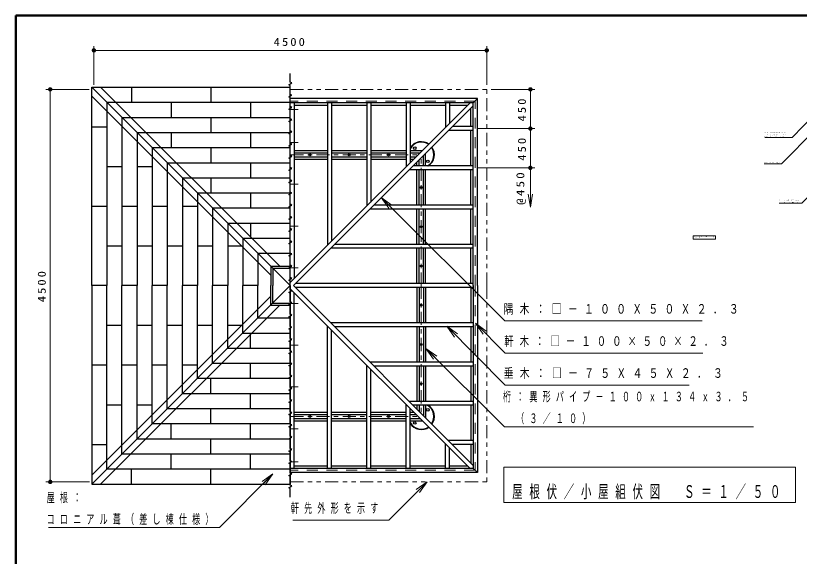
# Model space of a CAD drawing. Units: millimetres on the paper, with parts at other scales. Extents: x -385 to 0, y 0 to 267.
# Drawn here: x -385 to -205.5, y 143 to 267 of the extents above; entities that cross this region are included whole.
import ezdxf

# ---------------------------------------------------------------- set-up
doc = ezdxf.new("R2010")
doc.units = ezdxf.units.MM
for name, pattern in [('USER1', [4.5, 2.5, -2]), ('USER2', [6, 3, -1, 1, -1]), ('USER3', [8, 3, -1, 1, -1, 1, -1])]:
    doc.linetypes.add(name, pattern=pattern)
for name, color, linetype, lineweight in [('1_10', 7, 'Continuous', 25), ('1_50', 7, 'Continuous', 25), ('NAKAMURA図枠', 7, 'Continuous', 13)]:
    doc.layers.add(name, color=color, linetype=linetype, lineweight=lineweight)
doc.styles.add('ＭＳ ゴシック', font='')
doc.styles.get('ＭＳ ゴシック').set_extended_font_data('MS Gothic')

# ---------------------------------------------------------------- blocks, each defined once
blk = doc.blocks.new('filled_dot')
at = {"color": 0, "linetype": 'Continuous', "lineweight": -2, "const_width": 1.25}
blk.add_lwpolyline([(-0.625, 0, 1), (0.625, 0, 1)], format="xyb", close=True, dxfattribs=at)
blk = doc.blocks.new('open_arrow')
at = {"color": 0, "linetype": 'Continuous', "lineweight": -2}
blk.add_lwpolyline([(7.5, 1.25), (0, 0), (7.5, -1.25)], dxfattribs=at)

msp = doc.modelspace()

# ---------------------------------------------------------------- linework, layer by layer
at = {"layer": '1_10', "lineweight": 13}
for p, q in [((-229.793, 216.54), (-229.793, 215.726)), ((-224.713, 216.54), (-229.793, 216.54)), ((-229.793, 215.726), (-224.713, 215.726)), ((-224.713, 215.726), (-224.713, 216.54))]:
    msp.add_line(p, q, dxfattribs=at)
for points in [[(-202.091, 244.237), (-207.121, 239.089), (-213.384, 239.089)], [(-201.862, 240.811), (-209.559, 233.03), (-213.528, 233.03)], [(-191.729, 237.23), (-204.916, 223.975), (-210.116, 223.975)]]:
    msp.add_lwpolyline(points, dxfattribs=at)
at = {"layer": '1_50', "lineweight": 13}
for p, q in [((-367.083, 251.104), (-367.083, 260.033)), ((-367.083, 259.033), (-277.083, 259.033)), ((-277.083, 251.104), (-277.083, 260.033)), ((-368.13, 250.104), (-378.083, 250.104)), ((-377.083, 160.104), (-377.083, 250.104)), ((-276.083, 250.104), (-266.083, 250.104)), ((-267.083, 250.104), (-267.083, 241.104)), ((-279.156, 241.104), (-266.083, 241.104)), ((-267.083, 241.104), (-267.083, 232.104)), ((-279.156, 232.104), (-266.083, 232.104)), ((-267.083, 232.104), (-267.083, 223.104)), ((-301.277, 225.308), (-299.154, 223.188)), ((-301.277, 225.308), (-298.801, 223.542)), ((-299.507, 222.835), (-301.277, 225.308)), ((-286.222, 195.789), (-284.11, 193.658)), ((-286.222, 195.789), (-283.755, 194.01)), ((-284.466, 193.306), (-286.222, 195.789)), ((-279.674, 196.464), (-277.555, 194.341)), ((-279.674, 196.464), (-277.201, 194.694)), ((-277.909, 193.988), (-279.674, 196.464)), ((-291.021, 190.717), (-288.899, 188.596)), ((-291.021, 190.717), (-288.546, 188.949)), ((-289.253, 188.242), (-291.021, 190.717)), ((-273.159, 163.484), (-273.159, 155.35)), ((-206.359, 163.484), (-273.159, 163.484)), ((-206.359, 155.35), (-206.359, 163.484)), ((-328.528, 160.152), (-326.059, 161.929)), ((-326.059, 161.929), (-328.173, 159.8)), ((-326.059, 161.929), (-327.818, 159.447)), ((-368.083, 160.104), (-378.083, 160.104)), ((-293.217, 158.336), (-290.742, 160.104)), ((-290.742, 160.104), (-292.863, 157.982)), ((-290.742, 160.104), (-292.51, 157.629)), ((-273.159, 155.35), (-206.359, 155.35))]:
    msp.add_line(p, q, dxfattribs=at)
at = {"layer": '1_50', "color": 40}
for p, q in [((-322.083, 205.104), (-367.579, 250.599)), ((-367.579, 250.599), (-322.083, 250.599)), ((-367.579, 205.104), (-367.579, 250.599)), ((-324.506, 209.551), (-365.554, 250.599)), ((-358.483, 250.599), (-358.483, 247.138)), ((-340.283, 250.599), (-340.283, 247.138)), ((-322.083, 247.138), (-322.083, 250.599)), ((-326.531, 207.527), (-367.579, 248.575)), ((-364.117, 247.138), (-322.083, 247.138)), ((-364.117, 247.138), (-364.117, 205.104)), ((-349.383, 247.138), (-349.383, 243.676)), ((-331.183, 247.138), (-331.183, 243.676)), ((-360.655, 243.676), (-322.083, 243.676)), ((-360.655, 243.676), (-360.655, 205.104)), ((-340.283, 243.676), (-340.283, 240.214)), ((-322.083, 240.214), (-322.083, 243.676)), ((-367.579, 241.504), (-364.117, 241.504)), ((-357.192, 240.213), (-322.083, 240.213)), ((-357.192, 240.213), (-357.192, 205.104)), ((-349.383, 240.214), (-349.383, 236.752)), ((-331.183, 240.214), (-331.183, 236.752)), ((-353.73, 236.75), (-322.083, 236.75)), ((-353.73, 236.75), (-353.73, 205.104)), ((-340.283, 236.752), (-340.283, 233.29)), ((-322.083, 233.29), (-322.083, 236.752)), ((-364.117, 232.404), (-360.655, 232.404)), ((-357.193, 232.404), (-353.731, 232.404)), ((-350.267, 233.288), (-322.083, 233.288)), ((-350.267, 233.288), (-350.267, 205.104)), ((-331.183, 233.29), (-331.183, 229.829)), ((-346.805, 229.826), (-322.083, 229.826)), ((-346.805, 229.826), (-346.805, 205.104)), ((-340.283, 229.829), (-340.283, 226.367)), ((-322.083, 226.367), (-322.083, 229.829)), ((-343.342, 226.363), (-322.083, 226.363)), ((-343.342, 226.363), (-343.342, 205.104)), ((-331.183, 226.367), (-331.183, 222.905)), ((-367.579, 223.304), (-364.117, 223.304)), ((-360.655, 223.304), (-357.193, 223.304)), ((-353.731, 223.304), (-350.27, 223.304)), ((-346.808, 223.304), (-343.346, 223.304)), ((-339.88, 222.901), (-322.083, 222.901)), ((-339.88, 222.901), (-339.88, 205.104)), ((-322.083, 219.443), (-322.083, 222.905)), ((-336.418, 219.438), (-322.083, 219.438)), ((-336.418, 219.438), (-336.418, 205.104)), ((-331.183, 219.443), (-331.183, 216.228)), ((-332.955, 215.976), (-322.083, 215.976)), ((-332.955, 215.976), (-332.955, 205.104)), ((-322.083, 212.519), (-322.083, 215.981)), ((-364.117, 214.204), (-360.655, 214.204)), ((-357.193, 214.204), (-353.731, 214.204)), ((-350.27, 214.204), (-346.808, 214.204)), ((-343.346, 214.204), (-339.884, 214.204)), ((-336.422, 214.204), (-333.207, 214.204)), ((-329.493, 212.514), (-322.083, 212.514)), ((-329.493, 212.514), (-329.493, 205.104)), ((-326.531, 209.551), (-326.531, 205.104)), ((-326.531, 209.551), (-322.083, 209.551)), ((-326.117, 209.138), (-326.117, 205.104)), ((-326.117, 209.138), (-322.083, 209.138)), ((-364.117, 205.104), (-367.579, 205.104)), ((-322.083, 205.104), (-367.579, 159.608)), ((-367.579, 205.104), (-367.579, 159.608)), ((-364.117, 205.104), (-367.579, 205.104)), ((-364.117, 163.07), (-364.117, 205.104)), ((-357.193, 205.104), (-360.655, 205.104)), ((-360.655, 166.532), (-360.655, 205.104)), ((-357.193, 205.104), (-360.655, 205.104)), ((-357.192, 169.994), (-357.192, 205.104)), ((-350.27, 205.104), (-353.731, 205.104)), ((-350.27, 205.104), (-353.731, 205.104)), ((-353.73, 173.457), (-353.73, 205.104)), ((-350.267, 176.919), (-350.267, 205.104)), ((-343.346, 205.104), (-346.808, 205.104)), ((-343.346, 205.104), (-346.808, 205.104)), ((-346.805, 180.382), (-346.805, 205.104)), ((-343.342, 183.844), (-343.342, 205.104)), ((-336.422, 205.104), (-339.884, 205.104)), ((-336.422, 205.104), (-339.884, 205.104)), ((-339.88, 187.306), (-339.88, 205.104)), ((-336.418, 190.769), (-336.418, 205.104)), ((-329.499, 205.104), (-332.96, 205.104)), ((-329.499, 205.104), (-332.96, 205.104)), ((-332.955, 194.231), (-332.955, 205.104)), ((-329.493, 197.694), (-329.493, 205.104)), ((-326.531, 200.656), (-326.531, 205.104)), ((-326.117, 201.07), (-326.117, 205.104)), ((-326.531, 202.68), (-367.579, 161.632)), ((-324.506, 200.656), (-365.554, 159.608)), ((-326.531, 200.656), (-322.083, 200.656)), ((-326.117, 201.07), (-322.083, 201.07)), ((-329.493, 197.694), (-322.083, 197.694)), ((-322.083, 197.688), (-322.083, 194.226)), ((-364.117, 196.004), (-360.655, 196.004)), ((-357.193, 196.004), (-353.731, 196.004)), ((-350.27, 196.004), (-346.808, 196.004)), ((-343.346, 196.004), (-339.884, 196.004)), ((-336.422, 196.004), (-333.207, 196.004)), ((-332.955, 194.231), (-322.083, 194.231)), ((-331.183, 190.764), (-331.183, 193.979)), ((-336.418, 190.769), (-322.083, 190.769)), ((-322.083, 190.764), (-322.083, 187.302)), ((-367.579, 186.904), (-364.117, 186.904)), ((-360.655, 186.904), (-357.193, 186.904)), ((-353.731, 186.904), (-350.27, 186.904)), ((-346.808, 186.904), (-343.346, 186.904)), ((-339.88, 187.306), (-322.083, 187.306)), ((-331.183, 183.841), (-331.183, 187.302)), ((-343.342, 183.844), (-322.083, 183.844)), ((-340.283, 180.379), (-340.283, 183.841)), ((-322.083, 183.841), (-322.083, 180.379)), ((-346.805, 180.382), (-322.083, 180.382)), ((-331.183, 176.917), (-331.183, 180.379)), ((-364.117, 177.804), (-360.655, 177.804)), ((-357.193, 177.804), (-353.731, 177.804)), ((-350.267, 176.919), (-322.083, 176.919)), ((-340.283, 173.455), (-340.283, 176.917)), ((-322.083, 176.917), (-322.083, 173.455)), ((-353.73, 173.457), (-322.083, 173.457)), ((-349.383, 169.993), (-349.383, 173.455)), ((-331.183, 169.993), (-331.183, 173.455)), ((-357.192, 169.994), (-322.083, 169.994)), ((-340.283, 166.532), (-340.283, 169.993)), ((-322.083, 169.993), (-322.083, 166.532)), ((-367.579, 168.704), (-364.117, 168.704)), ((-360.655, 166.532), (-322.083, 166.532)), ((-349.383, 163.07), (-349.383, 166.532)), ((-331.183, 163.07), (-331.183, 166.532)), ((-364.117, 163.07), (-322.083, 163.07)), ((-358.483, 159.608), (-358.483, 163.07)), ((-340.283, 159.608), (-340.283, 163.07)), ((-322.083, 163.07), (-322.083, 159.608)), ((-367.579, 159.608), (-322.083, 159.608))]:
    msp.add_line(p, q, dxfattribs=at)
at = {"layer": '1_50', "linetype": 'USER3', "lineweight": 13}
for p, q in [((-322.083, 250.104), (-277.083, 250.104)), ((-277.083, 205.104), (-277.083, 250.104)), ((-277.083, 205.104), (-277.083, 160.104)), ((-322.083, 160.104), (-277.083, 160.104))]:
    msp.add_line(p, q, dxfattribs=at)
at = {"layer": '1_50'}
for p, q in [((-322.083, 205.104), (-322.083, 247.989)), ((-279.198, 247.989), (-322.083, 247.989)), ((-279.198, 247.989), (-280.156, 247.031)), ((-279.198, 205.104), (-279.198, 247.989)), ((-280.156, 247.031), (-322.083, 247.031)), ((-280.863, 247.031), (-322.083, 205.811)), ((-280.156, 246.324), (-321.376, 205.104)), ((-321.183, 247.031), (-321.183, 206.711)), ((-321.183, 246.456), (-313.533, 246.456)), ((-313.533, 247.031), (-313.533, 214.361)), ((-312.633, 247.031), (-312.633, 215.261)), ((-312.633, 246.456), (-304.533, 246.456)), ((-304.533, 247.031), (-304.533, 223.361)), ((-303.633, 247.031), (-303.633, 224.261)), ((-303.633, 246.456), (-295.533, 246.456)), ((-295.533, 247.031), (-295.533, 232.361)), ((-294.633, 247.031), (-294.633, 233.261)), ((-294.633, 246.456), (-286.533, 246.456)), ((-286.533, 247.031), (-286.533, 241.361)), ((-285.633, 247.031), (-285.633, 242.261)), ((-285.633, 246.456), (-281.437, 246.456)), ((-280.156, 205.104), (-280.156, 247.031)), ((-280.73, 241.554), (-280.73, 245.749)), ((-280.156, 240.654), (-285.826, 240.654)), ((-280.156, 241.554), (-284.926, 241.554)), ((-280.73, 232.554), (-280.73, 240.654)), ((-321.183, 236.104), (-313.533, 236.104)), ((-321.183, 235.582), (-313.533, 235.582)), ((-312.633, 236.104), (-304.533, 236.104)), ((-312.633, 235.582), (-304.533, 235.582)), ((-303.633, 236.104), (-295.533, 236.104)), ((-303.633, 235.582), (-295.533, 235.582)), ((-294.633, 236.104), (-291.79, 236.104)), ((-294.633, 235.582), (-292.311, 235.582)), ((-291.083, 232.554), (-291.083, 235.396)), ((-321.183, 234.625), (-313.533, 234.625)), ((-321.183, 234.104), (-313.533, 234.104)), ((-312.633, 234.625), (-304.533, 234.625)), ((-312.633, 234.104), (-304.533, 234.104)), ((-303.633, 234.625), (-295.533, 234.625)), ((-303.633, 234.104), (-295.533, 234.104)), ((-294.633, 234.625), (-293.269, 234.625)), ((-294.633, 234.104), (-293.79, 234.104)), ((-293.083, 232.554), (-293.083, 233.396)), ((-292.562, 232.554), (-292.562, 233.918)), ((-291.604, 232.554), (-291.604, 234.875)), ((-280.156, 231.654), (-294.826, 231.654)), ((-280.156, 232.554), (-293.926, 232.554)), ((-293.083, 223.554), (-293.083, 231.654)), ((-292.562, 223.554), (-292.562, 231.654)), ((-291.604, 223.554), (-291.604, 231.654)), ((-291.083, 223.554), (-291.083, 231.654)), ((-280.73, 223.554), (-280.73, 231.654)), ((-280.156, 222.654), (-303.826, 222.654)), ((-280.156, 223.554), (-302.926, 223.554)), ((-293.083, 214.554), (-293.083, 222.654)), ((-292.562, 214.554), (-292.562, 222.654)), ((-291.604, 214.554), (-291.604, 222.654)), ((-291.083, 214.554), (-291.083, 222.654)), ((-280.73, 214.554), (-280.73, 222.654)), ((-280.156, 213.654), (-312.826, 213.654)), ((-280.156, 214.554), (-311.926, 214.554)), ((-293.083, 205.554), (-293.083, 213.654)), ((-292.562, 205.554), (-292.562, 213.654)), ((-291.604, 205.554), (-291.604, 213.654)), ((-291.083, 205.554), (-291.083, 213.654)), ((-280.73, 205.554), (-280.73, 213.654)), ((-322.083, 205.104), (-322.083, 162.219)), ((-280.156, 163.883), (-321.376, 205.104)), ((-280.156, 205.554), (-320.926, 205.554)), ((-280.156, 205.104), (-280.156, 163.176)), ((-279.198, 205.104), (-279.198, 162.219)), ((-280.863, 163.176), (-322.083, 204.397)), ((-321.183, 163.176), (-321.183, 203.497)), ((-280.156, 204.654), (-320.926, 204.654)), ((-293.083, 204.654), (-293.083, 196.554)), ((-292.562, 204.654), (-292.562, 196.554)), ((-291.604, 204.654), (-291.604, 196.554)), ((-291.083, 204.654), (-291.083, 196.554)), ((-280.73, 204.654), (-280.73, 196.554)), ((-313.533, 163.176), (-313.533, 195.847)), ((-280.156, 196.554), (-312.826, 196.554)), ((-312.633, 163.176), (-312.633, 194.947)), ((-280.156, 195.654), (-311.926, 195.654)), ((-293.083, 195.654), (-293.083, 187.554)), ((-292.562, 195.654), (-292.562, 187.554)), ((-291.604, 195.654), (-291.604, 187.554)), ((-291.083, 195.654), (-291.083, 187.554)), ((-280.73, 195.654), (-280.73, 187.554)), ((-304.533, 163.176), (-304.533, 186.847)), ((-280.156, 187.554), (-303.826, 187.554)), ((-303.633, 163.176), (-303.633, 185.947)), ((-280.156, 186.654), (-302.926, 186.654)), ((-293.083, 186.654), (-293.083, 178.554)), ((-292.562, 186.654), (-292.562, 178.554)), ((-291.604, 186.654), (-291.604, 178.554)), ((-291.083, 186.654), (-291.083, 178.554)), ((-280.73, 186.654), (-280.73, 178.554)), ((-295.533, 163.176), (-295.533, 177.847)), ((-280.156, 178.554), (-294.826, 178.554)), ((-321.183, 176.104), (-313.533, 176.104)), ((-312.633, 176.104), (-304.533, 176.104)), ((-303.633, 176.104), (-295.533, 176.104)), ((-294.633, 163.176), (-294.633, 176.947)), ((-294.633, 176.104), (-293.79, 176.104)), ((-280.156, 177.654), (-293.926, 177.654)), ((-293.083, 177.654), (-293.083, 176.811)), ((-292.562, 177.654), (-292.562, 176.29)), ((-291.604, 177.654), (-291.604, 175.332)), ((-291.083, 177.654), (-291.083, 174.811)), ((-280.73, 177.654), (-280.73, 169.554)), ((-321.183, 175.583), (-313.533, 175.583)), ((-321.183, 174.625), (-313.533, 174.625)), ((-312.633, 175.583), (-304.533, 175.583)), ((-312.633, 174.625), (-304.533, 174.625)), ((-303.633, 175.583), (-295.533, 175.583)), ((-303.633, 174.625), (-295.533, 174.625)), ((-294.633, 175.583), (-293.269, 175.583)), ((-294.633, 174.625), (-292.311, 174.625)), ((-321.183, 174.104), (-313.533, 174.104)), ((-312.633, 174.104), (-304.533, 174.104)), ((-303.633, 174.104), (-295.533, 174.104)), ((-294.633, 174.104), (-291.79, 174.104)), ((-286.533, 163.176), (-286.533, 168.847)), ((-280.156, 169.554), (-285.826, 169.554)), ((-285.633, 163.176), (-285.633, 167.947)), ((-280.156, 168.654), (-284.926, 168.654)), ((-280.73, 168.654), (-280.73, 164.458)), ((-321.183, 163.751), (-313.533, 163.751)), ((-312.633, 163.751), (-304.533, 163.751)), ((-303.633, 163.751), (-295.533, 163.751)), ((-294.633, 163.751), (-286.533, 163.751)), ((-285.633, 163.751), (-281.437, 163.751)), ((-280.156, 163.176), (-322.083, 163.176)), ((-279.198, 162.219), (-322.083, 162.219)), ((-279.198, 162.219), (-280.156, 163.176))]:
    msp.add_line(p, q, dxfattribs=at)
at = {"layer": '1_50', "linetype": 'USER1', "lineweight": 13}
for p, q in [((-279.772, 247.414), (-322.083, 247.414)), ((-279.772, 205.104), (-279.772, 247.414)), ((-279.772, 205.104), (-279.772, 162.793)), ((-279.772, 162.793), (-322.083, 162.793))]:
    msp.add_line(p, q, dxfattribs=at)
at = {"layer": '1_50', "linetype": 'USER2', "lineweight": 13}
for p, q in [((-322.083, 245.492), (-320.286, 245.492)), ((-322.083, 237.913), (-320.286, 237.913)), ((-322.083, 235.104), (-292.083, 235.104)), ((-292.083, 205.104), (-292.083, 235.104)), ((-322.083, 228.335), (-320.286, 228.335)), ((-322.083, 218.757), (-320.286, 218.757)), ((-322.083, 209.179), (-320.286, 209.179)), ((-292.083, 205.104), (-292.083, 175.104)), ((-322.083, 201.029), (-320.286, 201.029)), ((-322.083, 191.451), (-320.286, 191.451)), ((-322.083, 181.872), (-320.286, 181.872)), ((-322.083, 175.104), (-292.083, 175.104)), ((-322.083, 172.294), (-320.286, 172.294)), ((-322.083, 164.716), (-320.286, 164.716))]:
    msp.add_line(p, q, dxfattribs=at)
at = {"layer": '1_50'}
msp.add_lwpolyline([(-322.083, 156.616), (-322.083, 158.561), (-322.429, 158.761), (-321.736, 159.161), (-322.083, 159.361), (-322.083, 161.361), (-322.429, 161.561), (-321.736, 161.961), (-322.083, 162.161), (-322.083, 164.161), (-322.429, 164.361), (-321.736, 164.761), (-322.083, 164.961), (-322.083, 166.961), (-322.429, 167.161), (-321.736, 167.561), (-322.083, 167.761), (-322.083, 169.761), (-322.429, 169.961), (-321.736, 170.361), (-322.083, 170.561), (-322.083, 172.561), (-322.429, 172.761), (-321.736, 173.161), (-322.083, 173.361), (-322.083, 175.361), (-322.429, 175.561), (-321.736, 175.961), (-322.083, 176.161), (-322.083, 178.161), (-322.429, 178.361), (-321.736, 178.761), (-322.083, 178.961), (-322.083, 180.961), (-322.429, 181.161), (-321.736, 181.561), (-322.083, 181.761), (-322.083, 183.761), (-322.429, 183.961), (-321.736, 184.361), (-322.083, 184.561), (-322.083, 186.561), (-322.429, 186.761), (-321.736, 187.161), (-322.083, 187.361), (-322.083, 189.361), (-322.429, 189.561), (-321.736, 189.961), (-322.083, 190.161), (-322.083, 192.161), (-322.429, 192.361), (-321.736, 192.761), (-322.083, 192.961), (-322.083, 194.961), (-322.429, 195.161), (-321.736, 195.561), (-322.083, 195.761), (-322.083, 197.761), (-322.429, 197.961), (-321.736, 198.361), (-322.083, 198.561), (-322.083, 200.561), (-322.429, 200.761), (-321.736, 201.161), (-322.083, 201.361), (-322.083, 203.361), (-322.429, 203.561), (-321.736, 203.961), (-322.083, 204.161), (-322.083, 206.161), (-322.429, 206.361), (-321.736, 206.761), (-322.083, 206.961), (-322.083, 208.961), (-322.429, 209.161), (-321.736, 209.561), (-322.083, 209.761), (-322.083, 211.761), (-322.429, 211.961), (-321.736, 212.361), (-322.083, 212.561), (-322.083, 214.561), (-322.429, 214.761), (-321.736, 215.161), (-322.083, 215.361), (-322.083, 217.361), (-322.429, 217.561), (-321.736, 217.961), (-322.083, 218.161), (-322.083, 220.161), (-322.429, 220.361), (-321.736, 220.761), (-322.083, 220.961), (-322.083, 222.961), (-322.429, 223.161), (-321.736, 223.561), (-322.083, 223.761), (-322.083, 225.761), (-322.429, 225.961), (-321.736, 226.361), (-322.083, 226.561), (-322.083, 228.561), (-322.429, 228.761), (-321.736, 229.161), (-322.083, 229.361), (-322.083, 231.361), (-322.429, 231.561), (-321.736, 231.961), (-322.083, 232.161), (-322.083, 234.161), (-322.429, 234.361), (-321.736, 234.761), (-322.083, 234.961), (-322.083, 236.961), (-322.429, 237.161), (-321.736, 237.561), (-322.083, 237.761), (-322.083, 239.761), (-322.429, 239.961), (-321.736, 240.361), (-322.083, 240.561), (-322.083, 242.561), (-322.429, 242.761), (-321.736, 243.161), (-322.083, 243.361), (-322.083, 245.361), (-322.429, 245.561), (-321.736, 245.961), (-322.083, 246.161), (-322.083, 248.161), (-322.429, 248.361), (-321.736, 248.761), (-322.083, 248.961), (-322.083, 250.961), (-322.429, 251.161), (-321.736, 251.561), (-322.083, 251.761), (-322.083, 253.706)], dxfattribs=at)
at = {"layer": '1_50', "lineweight": 13}
for points in [[(-301.277, 225.308), (-272.936, 197.001), (-227.729, 197.001)], [(-286.222, 195.789), (-272.84, 182.282), (-230.706, 182.282)], [(-279.674, 196.464), (-272.844, 189.621), (-227.616, 189.621)], [(-291.021, 190.717), (-273.043, 172.739), (-215.956, 172.739)], [(-326.059, 161.929), (-338.277, 149.62), (-377.482, 149.62)], [(-290.742, 160.104), (-299.516, 151.329), (-321.533, 151.329)]]:
    msp.add_lwpolyline(points, dxfattribs=at)
at = {"layer": '1_50'}
for centre, radius in [((-317.583, 235.104), 0.21), ((-308.583, 235.104), 0.21), ((-299.583, 235.104), 0.21), ((-293.583, 236.604), 0.3), ((-290.583, 233.604), 0.3), ((-292.083, 227.604), 0.21), ((-292.083, 218.604), 0.21), ((-292.083, 209.604), 0.21), ((-292.083, 200.604), 0.21), ((-292.083, 191.604), 0.21), ((-292.083, 182.604), 0.21), ((-290.583, 176.604), 0.3), ((-317.583, 175.104), 0.21), ((-308.583, 175.104), 0.21), ((-299.583, 175.104), 0.21), ((-293.583, 173.604), 0.3)]:
    msp.add_circle(centre, radius, dxfattribs=at)
for centre, radius, start, end in [((-292.083, 235.104), 3, 53.60843, 148.19574), ((-292.083, 235.104), 2.9, 53.90765, 151.54106), ((-292.083, 235.104), 2.9, 298.44439, 36.09207), ((-292.083, 235.104), 3, 301.79154, 36.39129), ((-292.083, 175.104), 2.9, 323.90793, 61.55561), ((-292.083, 175.104), 3, 323.60871, 58.20846), ((-292.083, 175.104), 2.9, 208.45894, 306.09235), ((-292.083, 175.104), 3, 211.80426, 306.39157)]:
    msp.add_arc(centre, radius, start, end, dxfattribs=at)
at = {"layer": 'NAKAMURA図枠', "lineweight": 50}
for p, q in [((-385, 267), (-385, 0)), ((0, 267), (-385, 267))]:
    msp.add_line(p, q, dxfattribs=at)

# ---------------------------------------------------------------- block references
at = {"layer": '1_50', "lineweight": 13, "xscale": 0.4, "yscale": 0.4}
msp.add_blockref('filled_dot', (-367.083, 259.033), dxfattribs=at)
at = {"layer": '1_50', "lineweight": 13}
for name, p, xscale, yscale, rotation in [('filled_dot', (-277.083, 259.033), 0.4, 0.4, 180), ('filled_dot', (-377.083, 250.104), 0.4, 0.4, 270), ('filled_dot', (-267.083, 250.104), 0.4, 0.4, 270), ('filled_dot', (-267.083, 241.104), 0.4, 0.4, 90), ('filled_dot', (-267.083, 241.104), 0.4, 0.4, 270), ('filled_dot', (-267.083, 232.104), 0.4, 0.4, 90), ('filled_dot', (-267.083, 232.104), 0.399, 0.399, 270), ('open_arrow', (-267.083, 223.104), 0.399, 0.399, 90), ('filled_dot', (-377.083, 160.104), 0.4, 0.4, 90)]:
    msp.add_blockref(name, p, dxfattribs=dict(at, xscale=xscale, yscale=yscale, rotation=rotation))

# ---------------------------------------------------------------- texts
at = {"layer": '1_10', "style": 'ＭＳ ゴシック'}
for s, insert, char_height, attachment_point in [('\\T1.64;\\W0.6;屋\u3000根：コロニアル葺（差し棟仕様）', (-213.425, 240.184), 0.2199, 4), ('\\T1.64;\\W0.6;野地板：杉上小節複合板\u3000３０ｔ\u3000', (-213.425, 239.184), 0.2199, 4), ('\\T1.64;\\W0.6;下\u3000地：アスファルトルーフィング', (-213.425, 239.684), 0.2199, 4), ('\\T1.64;\\W0.6;水切り：ガルバリウム鋼板\u3000', (-213.57, 233.295), 0.2199, 4), ('\\T1.64;\\W0.6;鼻隠し：杉上小節\u3000１３０×３０', (-210.157, 224.655), 0.2199, 4), ('\\T1.64;\\W0.6;\u3000\u3000\u3000（ガルバリウム鋼板仕上げ）', (-210.157, 224.155), 0.2199, 4), ('\\T1.64;\\W0.6;軒先詳細図\u3000Ｓ＝１／１０', (-229.653, 216.466), 0.2933, 1)]:
    msp.add_mtext(s, dxfattribs=dict(at, insert=insert, char_height=char_height, attachment_point=attachment_point))
at = {"layer": '1_50', "style": 'ＭＳ ゴシック'}
for s, insert, char_height, attachment_point in [('\\T1.33;\\W1.15;4500', (-322.083, 260.033), 1.833, 8), ('\\T1.64;\\W0.75;隅木：□－１００Ｘ５０Ｘ２．３', (-273.254, 199.651), 2.199, 4), ('\\T1.64;\\W0.7;軒木：□－１００×５０×２．３', (-273.091, 192.271), 2.199, 4), ('\\T1.64;\\W0.75;垂木：□－７５Ｘ４５Ｘ２．３', (-273.202, 184.932), 2.199, 4), ('\\T1.64;\\W0.6;桁：異形パイプ－１００ｘ１３４ｘ３．５', (-273.373, 179.539), 2.199, 4), ('\\T1.64;\\W0.6;\u3000（３／１０）\u3000\u3000\u3000\u3000\u3000\u3000\u3000\u3000\u3000\u3000\u3000\u3000', (-273.373, 174.539), 2.199, 4), ('\\T1.64;\\W0.6;屋根伏／小屋組伏図\u3000Ｓ＝１／５０', (-239.759, 156.084), 2.933, 8), ('\\T1.64;\\W0.6;屋根：', (-377.898, 156.42), 2.199, 4), ('\\T1.64;\\W0.6;軒先外形を示す', (-321.949, 153.979), 2.199, 4), ('\\T1.64;\\W0.6;コロニアル葺（差し棟仕様）', (-377.898, 151.42), 2.199, 4)]:
    msp.add_mtext(s, dxfattribs=dict(at, insert=insert, char_height=char_height, attachment_point=attachment_point))
at = {"layer": '1_50', "char_height": 1.833, "attachment_point": 8, "rotation": 90, "style": 'ＭＳ ゴシック'}
for s, insert in [('\\T1.33;\\W1.15;450', (-268.083, 245.604)), ('\\T1.33;\\W1.15;450', (-268.083, 236.604)), ('\\T1.33;\\W1.2;@450', (-268.083, 227.604)), ('\\T1.33;\\W1.15;4500', (-378.083, 205.104))]:
    msp.add_mtext(s, dxfattribs=dict(at, insert=insert))

doc.saveas('drawing.dxf')
